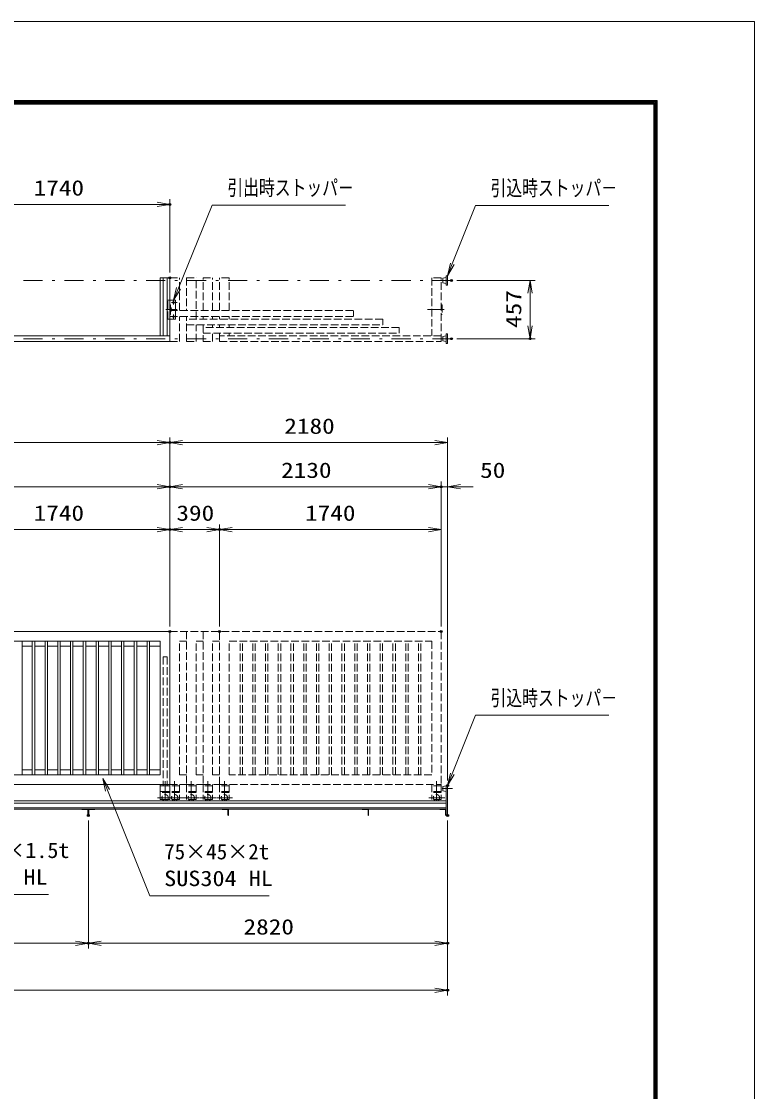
# Model space of a CAD drawing. Units: millimetres at full size. Extents: x -11880 to 11880, y -8400 to 8400.
# Drawn here: x 6126 to 11880, y 0 to 8400 of the extents above; entities that cross this region are included whole.
import ezdxf
from ezdxf.enums import TextEntityAlignment as Align

# ---------------------------------------------------------------- set-up
doc = ezdxf.new("R2010")
doc.units = ezdxf.units.MM
doc.header["$LTSCALE"] = 30
doc.header["$PDMODE"] = 32
doc.header["$PDSIZE"] = 15
for name, pattern in [('USER1', [10.7, 5, -2.5, 0.7, -2.5]), ('USER2', [2.7, 2, -0.7]), ('USER3', [200, 100, -20, 20, -20, 20, -20])]:
    doc.linetypes.add(name, pattern=pattern)
for name, color, linetype, lineweight in [('0-0_D-TTL', 7, 'Continuous', 18), ('0-1_軸線', 6, 'USER1', 18), ('0-2_01', 4, 'Continuous', 18), ('0-3_外形線', 7, 'Continuous', 18), ('0-4_隠れ線', 4, 'USER2', 18), ('0-5_0', 7, 'Continuous', 18), ('0-9_寸法線', 3, 'Continuous', 18)]:
    doc.layers.add(name, color=color, linetype=linetype, lineweight=lineweight)
doc.layers.add('0-A_DEFPOINTS', color=7, linetype='Continuous')
doc.styles.add('ＭＳ ゴシック', font='')
doc.styles.get('ＭＳ ゴシック').set_extended_font_data('MS Gothic')

# ---------------------------------------------------------------- blocks, each defined once
blk = doc.blocks.new('_OPEN')
at = {"layer": '0-5_0'}
blk.add_line((0, 0), (-30, 0), dxfattribs=at)
blk.add_lwpolyline([(-30, 5), (0, 0), (-30, -5)], dxfattribs=at)
blk = doc.blocks.new('S162')
at = {"layer": '0-9_寸法線'}
for points in [[(15840162.4, -15406702.5), (15810980.8, -15406702.5), (15799490.2, -15373614.5), (15798506, -15370780.6)], [(15799962.5, -15373450.5), (15798506, -15370780.6), (15799017.9, -15373778.6)]]:
    blk.add_lwpolyline(points, dxfattribs=at)
at = {"layer": '0-9_寸法線', "color": 254, "style": 'ＭＳ ゴシック'}
for s, width, p in [('19×19×1.5t', 1.05, (15813896.8, -15399211.9)), ('SUS304 HL', 1.15, (15814328.8, -15405511.9))]:
    blk.add_text(s, height=3637, dxfattribs=dict(at, width=width)).set_placement(p, align=Align.BOTTOM_LEFT)
blk = doc.blocks.new('S163')
at = {"layer": '0-9_寸法線'}
for points in [[(15892077, -15407013), (15864018.6, -15407013), (15854012.3, -15382168.7), (15852891.5, -15379385.9)], [(15854476.1, -15381981.9), (15852891.5, -15379385.9), (15853548.5, -15382355.5)]]:
    blk.add_lwpolyline(points, dxfattribs=at)
at = {"layer": '0-9_寸法線', "color": 254, "style": 'ＭＳ ゴシック'}
blk.add_text('75×45×2t', height=3637, dxfattribs=at).set_placement((15867366.6, -15399522.5), align=Align.BOTTOM_LEFT)
at = {"layer": '0-9_寸法線', "color": 254, "style": 'ＭＳ ゴシック', "width": 1.15}
blk.add_text('SUS304 HL', height=3637, dxfattribs=at).set_placement((15867366.6, -15405822.5), align=Align.BOTTOM_LEFT)
blk = doc.blocks.new('S167')
at = {"layer": '0-9_寸法線'}
for points in [[(15910066.4, -15244364.5), (15878667.2, -15244364.5), (15870714.4, -15263947.1), (15869585.6, -15266726.7)], [(15870251.1, -15263759), (15869585.6, -15266726.7), (15871177.6, -15264135.3)]]:
    blk.add_lwpolyline(points, dxfattribs=at)
at = {"layer": '0-9_寸法線', "color": 254, "style": 'ＭＳ ゴシック', "width": 0.75}
blk.add_text('引出時ストッパ－', height=3637, dxfattribs=at).set_placement((15882245.6, -15243173.9), align=Align.BOTTOM_LEFT)
blk = doc.blocks.new('S168')
at = {"layer": '0-9_寸法線'}
for points in [[(15972041.8, -15244436.1), (15940642.6, -15244436.1), (15935215.6, -15258205.6), (15934115.5, -15260996.7)], [(15934750.4, -15258022.3), (15934115.5, -15260996.7), (15935680.7, -15258389)]]:
    blk.add_lwpolyline(points, dxfattribs=at)
at = {"layer": '0-9_寸法線', "color": 254, "style": 'ＭＳ ゴシック', "width": 0.75}
blk.add_text('引込時ストッパ－', height=3637, dxfattribs=at).set_placement((15944221, -15243245.6), align=Align.BOTTOM_LEFT)
blk = doc.blocks.new('S169')
at = {"layer": '0-9_寸法線'}
for points in [[(15972041.7, -15364515.9), (15940642.5, -15364515.9), (15935215.5, -15378285.5), (15934115.4, -15381076.5)], [(15934750.3, -15378102.1), (15934115.4, -15381076.5), (15935680.7, -15378468.8)]]:
    blk.add_lwpolyline(points, dxfattribs=at)
at = {"layer": '0-9_寸法線', "color": 254, "style": 'ＭＳ ゴシック', "width": 0.75}
blk.add_text('引込時ストッパ－', height=3637, dxfattribs=at).set_placement((15944220.9, -15363325.4), align=Align.BOTTOM_LEFT)

msp = doc.modelspace()

# ---------------------------------------------------------------- linework, layer by layer
at = {"layer": '0-0_D-TTL'}
for points in [[(-11879.83, -8399.88), (11880.17, -8399.88), (11880.17, 8400.12), (-11879.83, 8400.12)], [(-11116.11, 7779.54), (11116.46, 7779.54), (11116.46, -7777.6), (-11116.11, -7777.6)], [(-11109.04, 7772.47), (11109.39, 7772.47), (11109.39, -7770.53), (-11109.04, -7770.53)], [(-11101.97, 7765.4), (11102.32, 7765.4), (11102.32, -7763.46), (-11101.97, -7763.46)], [(-11094.9, 7758.33), (11095.24, 7758.33), (11095.24, -7756.38), (-11094.9, -7756.38)], [(-11087.83, 7751.26), (11088.17, 7751.26), (11088.17, -7749.31), (-11087.83, -7749.31)]]:
    msp.add_lwpolyline(points, close=True, dxfattribs=at)
at = {"layer": '0-1_軸線'}
for p, q in [((9502.67, 6366.67), (1256.41, 6366.67)), ((7347.61, 6138.17), (7260.91, 6138.17)), ((7300.41, 6122.29), (7300.41, 6154.53)), ((7347.61, 6193.17), (7303.65, 6193.17)), ((7320.41, 6177.97), (7320.41, 6213.17)), ((9312.84, 6138.17), (9444.94, 6138.17)), ((7347.61, 6083.17), (7303.65, 6083.17)), ((7320.41, 6063.17), (7320.41, 6098.85)), ((9502.67, 5909.67), (1256.41, 5909.67)), ((7253.91, 2435.83), (7253.91, 2248.72)), ((7328.91, 2435.83), (7328.91, 2248.72)), ((7458.91, 2435.83), (7458.91, 2248.72)), ((7588.91, 2435.83), (7588.91, 2248.72)), ((7718.91, 2435.83), (7718.91, 2248.72)), ((9383.91, 2435.83), (9383.91, 2248.72)), ((9428.98, 2378.51), (9509.41, 2378.51)), ((7319.01, 2306.51), (7193.68, 2306.51)), ((7409.01, 2306.51), (7268.68, 2306.51)), ((7524.01, 2306.51), (7398.68, 2306.51)), ((7654.01, 2306.51), (7528.68, 2306.51)), ((7784.01, 2306.51), (7658.68, 2306.51)), ((9449.01, 2306.51), (9323.68, 2306.51))]:
    msp.add_line(p, q, dxfattribs=at)
at = {"layer": '0-2_01', "color": 7}
for p, q in [((9459.41, 6391.67), (9459.41, 6341.67)), ((9459.41, 5932.67), (9432.41, 5927.67)), ((9432.41, 5927.67), (9432.41, 5891.67)), ((9432.41, 5891.67), (9459.41, 5886.67)), ((9459.41, 5884.67), (9459.41, 5934.67)), ((7216.41, 2411.51), (7216.41, 2291.51)), ((7291.41, 2399.51), (7216.41, 2399.51)), ((7291.41, 2354.51), (7216.41, 2354.51))]:
    msp.add_line(p, q, dxfattribs=at)
for points in [[(9459.41, 6343.67), (9432.41, 6348.67), (9432.41, 6384.67), (9459.41, 6389.67)], [(9459.41, 6391.67), (9459.41, 6404.17), (9471.41, 6404.17), (9471.41, 6329.17), (9459.41, 6329.17), (9459.41, 6341.67)], [(9459.41, 5934.67), (9459.41, 5947.17), (9471.41, 5947.17), (9471.41, 5872.17), (9459.41, 5872.17), (9459.41, 5884.67)], [(7291.41, 2411.51), (7291.41, 2291.51), (7216.41, 2291.51)]]:
    msp.add_lwpolyline(points, dxfattribs=at)
msp.add_arc((7253.91, 2306.51), 25, 216.8699, 323.1301, dxfattribs=at)
at = {"layer": '0-2_01', "linetype": 'USER3'}
msp.add_arc((7328.91, 2306.51), 25, 216.8699, 323.1301, dxfattribs=at)
at = {"layer": '0-3_外形線'}
for p, q in [((7237.91, 6388.17), (7237.91, 5933.17)), ((7269.91, 6388.17), (7269.91, 5933.17)), ((7291.41, 5888.17), (7291.41, 6388.17)), ((7335.41, 6213.17), (7291.41, 6213.17)), ((7335.41, 6063.17), (7335.41, 6213.17)), ((7335.41, 6063.17), (7291.41, 6063.17)), ((7291.41, 5933.17), (5551.41, 5933.17)), ((5551.41, 5888.17), (7291.41, 5888.17)), ((5551.41, 3611.51), (7291.41, 3611.51)), ((6130.91, 2486.51), (6130.91, 3536.51)), ((6211.91, 2486.51), (6211.91, 3536.51)), ((6230.91, 2486.51), (6230.91, 3536.51)), ((6311.91, 2486.51), (6311.91, 3536.51)), ((6330.91, 2486.51), (6330.91, 3536.51)), ((6411.91, 2486.51), (6411.91, 3536.51)), ((6430.91, 2486.51), (6430.91, 3536.51)), ((6511.91, 2486.51), (6511.91, 3536.51)), ((6530.91, 2486.51), (6530.91, 3536.51)), ((6611.91, 2486.51), (6611.91, 3536.51)), ((6630.91, 2486.51), (6630.91, 3536.51)), ((6711.91, 2486.51), (6711.91, 3536.51)), ((6730.91, 2486.51), (6730.91, 3536.51)), ((6811.91, 2486.51), (6811.91, 3536.51)), ((6830.91, 2486.51), (6830.91, 3536.51)), ((6911.91, 2486.51), (6911.91, 3536.51)), ((6930.91, 2486.51), (6930.91, 3536.51)), ((7011.91, 2486.51), (7011.91, 3536.51)), ((7030.91, 2486.51), (7030.91, 3536.51)), ((7111.91, 2486.51), (7111.91, 3536.51)), ((7130.91, 2486.51), (7130.91, 3536.51)), ((7291.41, 3611.51), (7291.41, 2411.51)), ((6211.91, 3496.51), (6130.91, 3496.51)), ((6311.91, 3496.51), (6230.91, 3496.51)), ((6411.91, 3496.51), (6330.91, 3496.51)), ((6511.91, 3496.51), (6430.91, 3496.51)), ((6611.91, 3496.51), (6530.91, 3496.51)), ((6711.91, 3496.51), (6630.91, 3496.51)), ((6811.91, 3496.51), (6730.91, 3496.51)), ((6911.91, 3496.51), (6830.91, 3496.51)), ((7011.91, 3496.51), (6930.91, 3496.51)), ((7111.91, 3496.51), (7030.91, 3496.51)), ((7216.41, 3496.51), (7130.91, 3496.51)), ((6130.91, 2526.51), (6211.91, 2526.51)), ((6230.91, 2526.51), (6311.91, 2526.51)), ((6330.91, 2526.51), (6411.91, 2526.51)), ((6430.91, 2526.51), (6511.91, 2526.51)), ((6530.91, 2526.51), (6611.91, 2526.51)), ((6630.91, 2526.51), (6711.91, 2526.51)), ((6730.91, 2526.51), (6811.91, 2526.51)), ((6830.91, 2526.51), (6911.91, 2526.51)), ((6930.91, 2526.51), (7011.91, 2526.51)), ((7030.91, 2526.51), (7111.91, 2526.51)), ((7130.91, 2526.51), (7216.41, 2526.51)), ((5626.41, 2411.51), (7291.41, 2411.51)), ((9459.41, 2168.01), (9459.41, 2401.51)), ((9459.41, 2401.51), (9471.41, 2401.51)), ((9471.41, 2168.01), (9471.41, 2401.51)), ((1251.41, 2281.51), (9459.41, 2281.51)), ((1251.41, 2264.01), (9459.41, 2264.01)), ((1251.41, 2228.31), (9459.41, 2228.31)), ((1251.41, 2218.01), (9459.41, 2218.01)), ((6601.41, 2217.01), (6601.41, 2218.01)), ((6640.91, 2214.01), (6604.41, 2214.01)), ((6647.41, 2171.01), (6647.41, 2207.51)), ((6651.41, 2218.01), (6651.41, 2168.01)), ((6655.41, 2171.01), (6655.41, 2207.51)), ((6661.91, 2214.01), (6698.41, 2214.01)), ((6701.41, 2217.01), (6701.41, 2218.01)), ((7701.41, 2217.01), (7701.41, 2218.01)), ((7740.91, 2214.01), (7704.41, 2214.01)), ((7706.41, 2218.01), (7756.41, 2218.01)), ((7747.41, 2171.01), (7747.41, 2207.51)), ((8801.41, 2217.01), (8801.41, 2218.01)), ((8840.91, 2214.01), (8804.41, 2214.01)), ((8806.41, 2218.01), (8856.41, 2218.01)), ((8847.41, 2171.01), (8847.41, 2207.51)), ((9412.41, 2214.01), (9448.91, 2214.01)), ((9455.41, 2207.51), (9455.41, 2171.01)), ((6651.41, 2168.01), (6650.41, 2168.01)), ((6651.41, 2168.01), (6652.41, 2168.01)), ((9459.41, 2168.01), (9471.41, 2168.01))]:
    msp.add_line(p, q, dxfattribs=at)
for points in [[(7291.41, 6388.17), (7216.41, 6388.17), (7216.41, 5933.17)], [(7291.41, 6175.67), (7297.41, 6175.67), (7297.41, 6100.67), (7291.41, 6100.67)], [(9459.41, 2401.01), (9432.41, 2396.01), (9432.41, 2361.01), (9459.41, 2356.01)], [(7751.41, 2218.01), (7751.41, 2168.01), (7750.41, 2168.01)], [(8851.41, 2218.01), (8851.41, 2168.01), (8850.41, 2168.01)], [(9459.41, 2218.01), (9409.41, 2218.01), (9409.41, 2217.01)], [(9458.41, 2168.01), (9459.41, 2168.01), (9459.41, 2218.01)]]:
    msp.add_lwpolyline(points, dxfattribs=at)
msp.add_lwpolyline([(7216.41, 2486.51), (5626.41, 2486.51), (5626.41, 3536.51), (7216.41, 3536.51)], close=True, dxfattribs=at)
for centre in [(7300.41, 6138.17), (7320.41, 6193.17), (7320.41, 6083.17)]:
    msp.add_circle(centre, 6.5, dxfattribs=at)
for centre, radius, start, end in [((6604.41, 2217.01), 3, 180, 270), ((6640.91, 2207.51), 6.5, 0, 90), ((6661.91, 2207.51), 6.5, 90, 180), ((6698.41, 2217.01), 3, 270, 0), ((7704.41, 2217.01), 3, 180, 270), ((7740.91, 2207.51), 6.5, 0, 90), ((8804.41, 2217.01), 3, 180, 270), ((8840.91, 2207.51), 6.5, 0, 90), ((9412.41, 2217.01), 3, 180, 270), ((9448.91, 2207.51), 6.5, 0, 90), ((6650.41, 2171.01), 3, 180, 270), ((6652.41, 2171.01), 3, 270, 0), ((7750.41, 2171.01), 3, 180, 270), ((8850.41, 2171.01), 3, 180, 270), ((9458.41, 2171.01), 3, 180, 270)]:
    msp.add_arc(centre, radius, start, end, dxfattribs=at)
at = {"layer": '0-4_隠れ線'}
for p, q in [((7291.41, 6388.17), (7366.41, 6388.17)), ((7366.41, 6130.17), (7366.41, 6388.17)), ((7421.41, 6388.17), (7421.41, 6130.17)), ((7421.41, 6388.17), (7496.41, 6388.17)), ((7496.41, 6063.17), (7496.41, 6388.17)), ((7551.41, 6130.17), (7551.41, 6388.17)), ((7551.41, 6388.17), (7626.41, 6388.17)), ((7626.41, 6130.17), (7626.41, 6388.17)), ((7681.41, 6130.17), (7681.41, 6388.17)), ((7756.41, 6388.17), (7681.41, 6388.17)), ((7756.41, 6130.17), (7756.41, 6388.17)), ((9346.41, 6388.17), (9346.41, 5933.17)), ((9421.41, 6388.17), (9346.41, 6388.17)), ((9421.41, 5888.17), (9421.41, 6388.17)), ((7270.41, 6063.17), (7270.41, 6213.17)), ((7291.41, 6213.17), (7270.41, 6213.17)), ((7276.41, 6063.17), (7276.41, 6213.17)), ((7291.41, 6063.17), (7270.41, 6063.17)), ((7291.41, 6130.17), (8731.41, 6130.17)), ((7291.41, 6085.17), (8731.41, 6085.17)), ((7421.41, 5888.17), (7421.41, 6085.17)), ((8961.41, 6063.17), (7421.41, 6063.17)), ((7551.41, 6063.17), (7551.41, 6085.17)), ((7626.41, 6063.17), (7626.41, 6085.17)), ((7681.41, 6063.17), (7681.41, 6085.17)), ((7756.41, 6063.17), (7756.41, 6085.17)), ((8731.41, 6130.17), (8731.41, 6085.17)), ((8961.41, 6018.17), (8961.41, 6063.17)), ((9421.41, 6100.67), (9427.41, 6100.67)), ((7421.41, 6018.17), (8961.41, 6018.17)), ((7496.41, 5888.17), (7496.41, 6018.17)), ((7551.41, 6018.17), (7551.41, 5888.17)), ((9091.41, 5998.17), (7551.41, 5998.17)), ((7626.41, 5998.17), (7626.41, 6018.17)), ((7681.41, 5998.17), (7681.41, 6018.17)), ((7756.41, 5998.17), (7756.41, 6018.17)), ((7421.41, 5888.17), (7496.41, 5888.17)), ((7551.41, 5888.17), (7626.41, 5888.17)), ((7626.41, 5888.17), (7626.41, 5953.17)), ((7681.41, 5888.17), (7681.41, 5953.17)), ((9421.41, 5933.17), (7681.41, 5933.17)), ((7681.41, 5888.17), (9421.41, 5888.17)), ((7756.41, 5933.17), (7756.41, 5953.17)), ((7291.41, 3611.51), (9421.41, 3611.51)), ((7421.41, 3611.51), (7421.41, 2411.51)), ((7551.41, 3611.51), (7551.41, 2411.51)), ((7626.41, 3536.51), (7681.41, 3536.51)), ((7626.41, 2486.51), (7626.41, 3536.51)), ((7681.41, 2411.51), (7681.41, 3611.51)), ((7841.91, 2486.51), (7841.91, 3536.51)), ((7860.91, 2486.51), (7860.91, 3536.51)), ((7941.91, 2486.51), (7941.91, 3536.51)), ((7960.91, 2486.51), (7960.91, 3536.51)), ((8041.91, 2486.51), (8041.91, 3536.51)), ((8060.91, 2486.51), (8060.91, 3536.51)), ((8141.91, 2486.51), (8141.91, 3536.51)), ((8160.91, 2486.51), (8160.91, 3536.51)), ((8241.91, 2486.51), (8241.91, 3536.51)), ((8260.91, 2486.51), (8260.91, 3536.51)), ((8341.91, 2486.51), (8341.91, 3536.51)), ((8360.91, 2486.51), (8360.91, 3536.51)), ((8441.91, 2486.51), (8441.91, 3536.51)), ((8460.91, 2486.51), (8460.91, 3536.51)), ((8541.91, 2486.51), (8541.91, 3536.51)), ((8560.91, 2486.51), (8560.91, 3536.51)), ((8641.91, 2486.51), (8641.91, 3536.51)), ((8660.91, 2486.51), (8660.91, 3536.51)), ((8741.91, 2486.51), (8741.91, 3536.51)), ((8760.91, 2486.51), (8760.91, 3536.51)), ((8841.91, 2486.51), (8841.91, 3536.51)), ((8860.91, 2486.51), (8860.91, 3536.51)), ((8941.91, 2486.51), (8941.91, 3536.51)), ((8960.91, 2486.51), (8960.91, 3536.51)), ((9041.91, 2486.51), (9041.91, 3536.51)), ((9060.91, 2486.51), (9060.91, 3536.51)), ((9141.91, 2486.51), (9141.91, 3536.51)), ((9160.91, 2486.51), (9160.91, 3536.51)), ((9241.91, 2486.51), (9241.91, 3536.51)), ((9260.91, 2486.51), (9260.91, 3536.51)), ((9421.41, 3611.51), (9421.41, 2411.51)), ((7269.91, 3411.51), (7269.91, 2399.51)), ((7681.41, 2486.51), (7626.41, 2486.51)), ((7291.41, 2411.51), (7421.41, 2411.51)), ((7366.41, 2399.51), (7291.41, 2399.51)), ((7366.41, 2354.51), (7291.41, 2354.51)), ((7366.41, 2411.51), (7366.41, 2291.51)), ((7421.41, 2411.51), (7551.41, 2411.51)), ((7421.41, 2411.51), (7421.41, 2291.51)), ((7496.41, 2399.51), (7421.41, 2399.51)), ((7496.41, 2354.51), (7421.41, 2354.51)), ((7551.41, 2411.51), (7551.41, 2291.51)), ((7551.41, 2411.51), (7681.41, 2411.51)), ((7626.41, 2399.51), (7551.41, 2399.51)), ((7626.41, 2354.51), (7551.41, 2354.51)), ((7626.41, 2411.51), (7626.41, 2291.51)), ((7681.41, 2411.51), (9421.41, 2411.51)), ((7681.41, 2411.51), (7681.41, 2291.51)), ((7756.41, 2399.51), (7681.41, 2399.51)), ((7756.41, 2354.51), (7681.41, 2354.51)), ((9346.41, 2411.51), (9346.41, 2291.51)), ((9421.41, 2399.51), (9346.41, 2399.51)), ((9421.41, 2354.51), (9346.41, 2354.51)), ((7291.41, 2348.51), (7216.41, 2348.51)), ((7366.41, 2348.51), (7291.41, 2348.51)), ((7366.41, 2291.51), (7291.41, 2291.51)), ((7496.41, 2348.51), (7421.41, 2348.51)), ((7626.41, 2348.51), (7551.41, 2348.51)), ((7626.41, 2291.51), (7551.41, 2291.51)), ((7756.41, 2348.51), (7681.41, 2348.51)), ((9421.41, 2348.51), (9346.41, 2348.51))]:
    msp.add_line(p, q, dxfattribs=at)
for points in [[(9421.41, 6175.67), (9427.41, 6175.67), (9427.41, 6100.67)], [(7291.41, 5888.17), (7366.41, 5888.17), (7366.41, 6085.17)], [(7551.41, 5953.17), (9091.41, 5953.17), (9091.41, 5998.17)], [(7421.41, 2486.51), (7366.41, 2486.51), (7366.41, 3536.51), (7421.41, 3536.51)], [(7551.41, 2486.51), (7496.41, 2486.51), (7496.41, 3536.51), (7551.41, 3536.51)], [(7269.91, 3411.51), (7237.91, 3411.51), (7237.91, 2399.51)], [(7496.41, 2411.51), (7496.41, 2291.51), (7421.41, 2291.51)], [(7756.41, 2411.51), (7756.41, 2291.51), (7681.41, 2291.51)], [(9421.41, 2411.51), (9421.41, 2291.51), (9346.41, 2291.51)]]:
    msp.add_lwpolyline(points, dxfattribs=at)
msp.add_lwpolyline([(9346.41, 2486.51), (7756.41, 2486.51), (7756.41, 3536.51), (9346.41, 3536.51)], close=True, dxfattribs=at)
for centre, start, end in [((7253.91, 2306.51), 323.1301, 216.8699), ((7328.91, 2306.51), 323.1301, 216.8699), ((7458.91, 2306.51), 323.1301, 216.8699), ((7458.91, 2306.51), 216.8699, 323.1301), ((7588.91, 2306.51), 323.1301, 216.8699), ((7588.91, 2306.51), 216.8699, 323.1301), ((7718.91, 2306.51), 323.1301, 216.8699), ((7718.91, 2306.51), 216.8699, 323.1301), ((9383.91, 2306.51), 323.1301, 216.8699), ((9383.91, 2306.51), 216.8699, 323.1301)]:
    msp.add_arc(centre, 25, start, end, dxfattribs=at)
at = {"layer": '0-9_寸法線'}
for p, q in [((7291.41, 6428.17), (7291.41, 7003.8)), ((5551.41, 6963.8), (7291.41, 6963.8)), ((9542.67, 6366.67), (10158.15, 6366.67)), ((10118.15, 6366.67), (10118.15, 5909.67)), ((9542.67, 5909.67), (10158.15, 5909.67)), ((7291.41, 3651.51), (7291.41, 5134.14)), ((7291.41, 3651.51), (7291.41, 5134.14)), ((9471.41, 2441.51), (9471.41, 5134.14)), ((-4788.59, 5094.14), (7291.41, 5094.14)), ((9471.41, 5094.14), (7291.41, 5094.14)), ((1256.41, 4747.84), (7291.41, 4747.84)), ((7291.41, 3651.51), (7291.41, 4787.84)), ((7291.41, 3651.51), (7291.41, 4787.84)), ((9421.41, 4747.84), (7291.41, 4747.84)), ((9321.41, 4747.84), (9221.41, 4747.84)), ((9421.41, 3651.51), (9421.41, 4787.84)), ((9421.41, 3651.51), (9421.41, 4787.84)), ((9471.41, 4747.84), (9421.41, 4747.84)), ((9471.41, 2441.51), (9471.41, 4787.84)), ((9571.41, 4747.84), (9671.41, 4747.84)), ((5551.41, 4411.51), (7291.41, 4411.51)), ((7291.41, 3651.51), (7291.41, 4451.51)), ((7291.41, 3651.51), (7291.41, 4451.51)), ((7291.41, 4411.51), (7681.41, 4411.51)), ((7681.41, 3651.51), (7681.41, 4451.51)), ((7681.41, 3651.51), (7681.41, 4451.51)), ((9421.41, 4411.51), (7681.41, 4411.51)), ((9421.41, 3651.51), (9421.41, 4451.51)), ((6651.41, 2128.01), (6651.41, 1124.01)), ((6651.41, 2128.01), (6651.41, 1124.01)), ((9471.41, 2128.01), (9471.41, 1124.01)), ((9471.41, 2128.01), (9471.41, 755.42)), ((1251.41, 1164.01), (6651.41, 1164.01)), ((6651.41, 1164.01), (9471.41, 1164.01)), ((-6968.59, 795.42), (9471.41, 795.42))]:
    msp.add_line(p, q, dxfattribs=at)
at = {"layer": '0-A_DEFPOINTS'}
for p in [(7291.41, 6963.8), (7291.41, 6388.17), (9502.67, 6366.67), (9502.67, 5909.67), (10118.15, 5909.67), (7291.41, 5094.14), (7291.41, 4747.84), (9421.41, 4747.84), (7291.41, 4411.51), (7681.41, 4411.51), (7291.41, 3611.51), (7681.41, 3611.51), (9421.41, 3611.51), (9471.41, 2401.51), (9471.41, 2401.51), (6651.41, 2168.01), (9471.41, 2168.01), (6651.41, 1164.01), (9471.41, 1164.01), (9471.41, 795.42)]:
    msp.add_point(p, dxfattribs=at)

# ---------------------------------------------------------------- block references
at = {"layer": '0-9_寸法線'}
for name, p, xscale, yscale in [('S167', (-521665.77, 515104.06), 0.03333333, 0.03333333), ('S168', (-521665.77, 515104.06), 0.03333333, 0.03333333), ('_OPEN', (7291.41, 6963.8), 3.333333, 3.333333), ('_OPEN', (7291.41, 5094.14), 3.333333, 3.333333), ('_OPEN', (9471.41, 5094.14), 3.333333, 3.333333), ('_OPEN', (7291.41, 4747.84), 3.333333, 3.333333), ('_OPEN', (9421.41, 4747.84), 3.333333, 3.333333), ('_OPEN', (9421.41, 4747.84), 3.333333, 3.333333), ('_OPEN', (7291.41, 4411.51), 3.333333, 3.333333), ('_OPEN', (7681.41, 4411.51), 3.333333, 3.333333), ('_OPEN', (9421.41, 4411.51), 3.333333, 3.333333), ('S169', (-521665.77, 515104.06), 0.03333333, 0.03333333), ('S162', (-521665.77, 515104.06), 0.03333333, 0.03333333), ('S163', (-521665.77, 515104.06), 0.03333333, 0.03333333), ('_OPEN', (6651.41, 1164.01), 3.333333, 3.333333), ('_OPEN', (9471.41, 1164.01), 3.333333, 3.333333), ('_OPEN', (9471.41, 795.42), 3.333333, 3.333333)]:
    msp.add_blockref(name, p, dxfattribs=dict(at, xscale=xscale, yscale=yscale))
at = {"layer": '0-9_寸法線', "xscale": 3.333333, "yscale": 3.333333}
for p, rotation in [((10118.15, 6366.67), 90), ((10118.15, 5909.67), 270), ((7291.41, 5094.14), 180), ((7291.41, 4747.84), 180), ((9471.41, 4747.84), 180), ((7291.41, 4411.51), 180), ((7681.41, 4411.51), 180), ((6651.41, 1164.01), 180)]:
    msp.add_blockref('_OPEN', p, dxfattribs=dict(at, rotation=rotation))

# ---------------------------------------------------------------- texts
at = {"layer": '0-9_寸法線', "color": 254, "style": 'ＭＳ ゴシック', "width": 1.2}
for s, p in [('1740', (6222.21, 6996.49)), ('2180', (8189.41, 5126.82)), ('2130', (8164.41, 4780.52)), ('50', (9726.11, 4780.52)), ('1740', (6222.21, 4444.19)), ('390', (7342.41, 4444.19)), ('1740', (8352.21, 4444.19)), ('2820', (7869.41, 1196.7))]:
    msp.add_text(s, height=121.2, dxfattribs=at).set_placement(p, align=Align.BOTTOM_LEFT)
msp.add_text('457', height=121.2, rotation=90, dxfattribs=at).set_placement((10085.47, 5994.17), align=Align.BOTTOM_LEFT)

doc.saveas('drawing.dxf')
